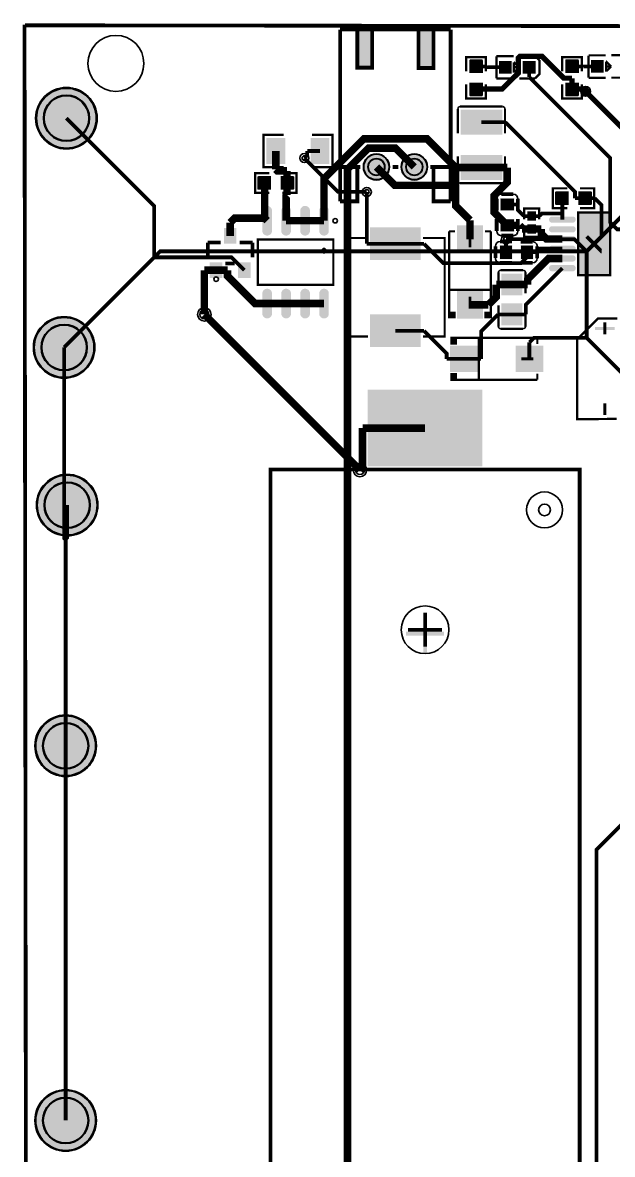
# Model space of a CAD drawing. Header units: millimetres. Extents: x -10 to 89, y -3 to 137.
# Drawn here: x 0 to 39.5, y 61.1 to 136.9 of the extents above; entities that cross this region are included whole.
import ezdxf

# ---------------------------------------------------------------- set-up
doc = ezdxf.new("R2010")
doc.units = ezdxf.units.MM
for name, color, linetype, true_color in [('BoardOutLine', 7, 'Continuous', 0xff00ff), ('BottomLayer', 7, 'Continuous', 0x0000ff), ('BottomSolderMaskLayer', 7, 'Continuous', 0xaa00ff), ('Document', 7, 'Continuous', 0xffffff), ('Hole', 7, 'Continuous', 0x222222), ('Multi-Layer', 7, 'Continuous', 0xc0c0c0), ('TopLayer', 7, 'Continuous', 0xff0000), ('TopPasteMaskLayer', 7, 'Continuous', 0x808080), ('TopSilkLayer', 7, 'Continuous', 0xffcc00), ('TopSolderMaskLayer', 7, 'Continuous', 0x800080)]:
    doc.layers.add(name, color=color, linetype=linetype, true_color=true_color)

msp = doc.modelspace()

# ---------------------------------------------------------------- hatches: boundary and pattern name
at = {"layer": 'BottomLayer'}
for points in [[(37.23, 124.185), (39.27, 124.185), (39.27, 124.134), (37.23, 124.134), (37.23, 124.185)], [(37.281, 123.93), (39.219, 123.93), (39.219, 120.258), (37.281, 120.258), (37.281, 123.93)]]:
    msp.add_hatch(color=256, dxfattribs=at).paths.add_polyline_path(points)
at = {"layer": 'BottomSolderMaskLayer'}
for points in [[(0.847, 130.509, 1), (4.967, 130.509, 1)], [(22.794, 127.245, 1), (24.544, 127.245, 1)], [(25.334, 127.245, 1), (27.084, 127.245, 1)], [(37.179, 124.236), (39.321, 124.236), (39.321, 119.952), (37.179, 119.952), (37.179, 124.236)], [(0.694, 115.158, 1), (4.814, 115.158, 1)], [(0.898, 104.601, 1), (5.018, 104.601, 1)], [(0.796, 88.485, 1), (4.916, 88.485, 1)], [(0.796, 63.393, 1), (4.916, 63.393, 1)]]:
    msp.add_hatch(color=256, dxfattribs=at).paths.add_polyline_path(points)
at = {"layer": 'Document'}
for points in [[(22.439, 136.445), (22.439, 133.945), (23.339, 133.945), (23.339, 136.445)], [(26.539, 136.395), (26.539, 133.895), (27.439, 133.895), (27.439, 136.395)], [(32.364, 134.193), (32.364, 133.653), (32.234, 133.653), (32.234, 134.193)], [(38.535, 134.244), (38.535, 133.704), (38.405, 133.704), (38.405, 134.244)], [(32.57, 133.858), (32.03, 133.858), (32.03, 133.988), (32.57, 133.988)], [(34.169, 133.864), (33.629, 133.864), (33.629, 133.994), (34.169, 133.994)], [(38.741, 133.909), (38.201, 133.909), (38.201, 134.039), (38.741, 134.039)], [(30.6, 122.36), (29.274, 122.36), (29.274, 122.161), (30.6, 122.161)], [(30.036, 122.658), (29.838, 122.658), (29.838, 121.863), (30.036, 121.863)], [(30.036, 117.756), (29.838, 117.756), (29.838, 118.551), (30.036, 118.551)], [(29.271, 114.294), (29.271, 114.492), (30.066, 114.492), (30.066, 114.294)], [(34.173, 114.294), (34.173, 114.492), (33.378, 114.492), (33.378, 114.294)], [(33.875, 113.73), (33.875, 115.055), (33.676, 115.055), (33.676, 113.73)], [(27.066, 97.273), (26.812, 97.273), (26.812, 94.733), (27.066, 94.733)], [(28.188, 95.869), (28.188, 96.123), (25.648, 96.123), (25.648, 95.869)]]:
    msp.add_hatch(color=256, dxfattribs=at).paths.add_polyline_path(points)
at = {"layer": 'Multi-Layer'}
for points in [[(22.819, 127.245, 1), (24.519, 127.245, 1)], [(25.359, 127.245, 1), (27.059, 127.245, 1)]]:
    msp.add_hatch(color=256, dxfattribs=at).paths.add_polyline_path(points)
at = {"layer": 'TopLayer'}
for points in [[(30.777, 133.562), (29.913, 133.562), (29.913, 134.368), (30.777, 134.368)], [(32.7, 134.326), (32.7, 133.526), (31.9, 133.526), (31.9, 134.326)], [(34.299, 134.326), (34.299, 133.526), (33.499, 133.526), (33.499, 134.326)], [(37.203, 133.562), (36.339, 133.562), (36.339, 134.368), (37.203, 134.368)], [(38.871, 134.377), (38.871, 133.577), (38.071, 133.577), (38.071, 134.377)], [(30.777, 132.862), (29.913, 132.862), (29.913, 132.055), (30.777, 132.055)], [(37.203, 132.862), (36.339, 132.862), (36.339, 132.055), (37.203, 132.055)], [(32.052, 129.424), (29.352, 129.424), (29.352, 131.059), (32.052, 131.059)], [(17.536, 129.166), (17.536, 127.466), (16.328, 127.466), (16.328, 129.166)], [(19.286, 129.166), (19.286, 127.466), (20.494, 127.466), (20.494, 129.166)], [(32.052, 128.024), (29.352, 128.024), (29.352, 126.389), (32.052, 126.389)], [(16.582, 126.606), (16.582, 125.742), (15.776, 125.742), (15.776, 126.606)], [(17.282, 126.606), (17.282, 125.742), (18.088, 125.742), (18.088, 126.606)], [(32.886, 125.132), (32.886, 124.332), (31.986, 124.332), (31.986, 125.132)], [(36.523, 125.586), (36.523, 124.722), (35.717, 124.722), (35.717, 125.586)], [(37.223, 125.586), (37.223, 124.722), (38.029, 124.722), (38.029, 125.586)], [(16.647, 122.914, -0.785398), (16.059, 122.914), (16.059, 124.371, -0.785398), (16.647, 124.371)], [(17.917, 122.914, -0.785398), (17.329, 122.914), (17.329, 124.371, -0.785398), (17.917, 124.371)], [(19.187, 122.914, -0.785398), (18.599, 122.914), (18.599, 124.371, -0.785398), (19.187, 124.371)], [(20.457, 122.914, -0.785398), (19.869, 122.914), (19.869, 124.371, -0.785398), (20.457, 124.371)], [(32.886, 123.732), (32.886, 122.932), (31.986, 122.932), (31.986, 123.732)], [(34.338, 123.672), (33.798, 123.672), (33.798, 124.238), (34.338, 124.238)], [(35.482, 123.537, -0.785398), (35.482, 123.901), (36.768, 123.901, -0.785398), (36.768, 123.537)], [(13.472, 122.132), (13.472, 123.132), (14.272, 123.132), (14.272, 122.132)], [(23.279, 121.025), (23.279, 123.175), (26.599, 123.175), (26.599, 121.025)], [(29.087, 121.499), (29.087, 123.299), (30.787, 123.299), (30.787, 121.499)], [(34.338, 123.372), (33.798, 123.372), (33.798, 122.806), (34.338, 122.806)], [(35.482, 122.887, -0.785398), (35.482, 123.251), (36.768, 123.251, -0.785398), (36.768, 122.887)], [(39.076, 120.672), (37.425, 120.672), (37.425, 123.517), (39.076, 123.517)], [(35.482, 122.237, -0.785398), (35.482, 122.601), (36.768, 122.601, -0.785398), (36.768, 122.237)], [(31.948, 121.983), (32.748, 121.983), (32.748, 121.083), (31.948, 121.083)], [(33.348, 121.983), (34.148, 121.983), (34.148, 121.083), (33.348, 121.083)], [(35.482, 121.587, -0.785398), (35.482, 121.951), (36.768, 121.951, -0.785398), (36.768, 121.587)], [(35.482, 120.937, -0.785398), (35.482, 121.301), (36.768, 121.301, -0.785398), (36.768, 120.937)], [(12.522, 119.832), (12.522, 120.832), (13.322, 120.832), (13.322, 119.832)], [(14.422, 119.832), (14.422, 120.832), (15.222, 120.832), (15.222, 119.832)], [(35.482, 120.287, -0.785398), (35.482, 120.651), (36.768, 120.651, -0.785398), (36.768, 120.287)], [(32.067, 118.666), (33.417, 118.666), (33.417, 120.076), (32.067, 120.076)], [(16.647, 117.369, -0.785398), (16.059, 117.369), (16.059, 118.826, -0.785398), (16.647, 118.826)], [(17.917, 117.369, -0.785398), (17.329, 117.369), (17.329, 118.826, -0.785398), (17.917, 118.826)], [(19.187, 117.369, -0.785398), (18.599, 117.369), (18.599, 118.826, -0.785398), (19.187, 118.826)], [(20.457, 117.369, -0.785398), (19.869, 117.369), (19.869, 118.826, -0.785398), (20.457, 118.826)], [(29.087, 117.115), (29.087, 118.915), (30.787, 118.915), (30.787, 117.115)], [(32.067, 118.076), (33.417, 118.076), (33.417, 116.666), (32.067, 116.666)], [(23.279, 115.199), (23.279, 117.349), (26.599, 117.349), (26.599, 115.199)], [(28.63, 115.243), (30.43, 115.243), (30.43, 113.543), (28.63, 113.543)], [(33.014, 115.243), (34.814, 115.243), (34.814, 113.543), (33.014, 113.543)], [(23.118, 112.295), (30.738, 112.295), (30.738, 107.215), (23.118, 107.215)]]:
    msp.add_hatch(color=256, dxfattribs=at).paths.add_polyline_path(points)
at = {"layer": 'TopPasteMaskLayer'}
for points in [[(29.895, 134.407), (29.895, 133.607), (29.945, 133.557), (30.173, 133.557), (30.173, 133.927), (30.503, 133.927), (30.503, 133.557), (30.745, 133.557), (30.795, 133.607), (30.795, 134.407), (30.745, 134.457), (29.945, 134.457)], [(32.7, 134.326), (32.7, 133.526), (31.9, 133.526), (31.9, 134.326)], [(34.299, 134.326), (34.299, 133.526), (33.499, 133.526), (33.499, 134.326)], [(36.321, 134.407), (36.321, 133.607), (36.371, 133.557), (36.599, 133.557), (36.599, 133.927), (36.929, 133.927), (36.929, 133.557), (37.171, 133.557), (37.221, 133.607), (37.221, 134.407), (37.171, 134.457), (36.371, 134.457)], [(38.871, 134.377), (38.871, 133.577), (38.071, 133.577), (38.071, 134.377)], [(30.795, 132.017), (30.795, 132.817), (30.745, 132.867), (30.517, 132.867), (30.517, 132.497), (30.187, 132.497), (30.187, 132.867), (29.945, 132.867), (29.895, 132.817), (29.895, 132.017), (29.945, 131.967), (30.745, 131.967)], [(37.221, 132.017), (37.221, 132.817), (37.171, 132.867), (36.943, 132.867), (36.943, 132.497), (36.613, 132.497), (36.613, 132.867), (36.371, 132.867), (36.321, 132.817), (36.321, 132.017), (36.371, 131.967), (37.171, 131.967)], [(31.952, 129.424), (31.261, 129.424), (31.161, 129.524), (31.161, 129.88), (31.061, 129.98), (30.343, 129.98), (30.243, 129.88), (30.243, 129.524), (30.143, 129.424), (29.452, 129.424), (29.352, 129.524), (29.352, 130.959), (29.452, 131.059), (31.952, 131.059), (32.052, 130.959), (32.052, 129.524)], [(17.536, 129.066), (17.536, 128.705), (17.436, 128.605), (17.225, 128.605), (17.125, 128.505), (17.125, 128.127), (17.225, 128.027), (17.436, 128.027), (17.536, 127.927), (17.536, 127.566), (17.436, 127.466), (16.428, 127.466), (16.328, 127.566), (16.328, 129.066), (16.428, 129.166), (17.436, 129.166)], [(19.286, 129.066), (19.286, 128.705), (19.386, 128.605), (19.597, 128.605), (19.697, 128.505), (19.697, 128.127), (19.597, 128.027), (19.386, 128.027), (19.286, 127.927), (19.286, 127.566), (19.386, 127.466), (20.394, 127.466), (20.494, 127.566), (20.494, 129.066), (20.394, 129.166), (19.386, 129.166)], [(31.952, 128.024), (31.261, 128.024), (31.161, 127.924), (31.161, 127.568), (31.061, 127.468), (30.343, 127.468), (30.243, 127.568), (30.243, 127.924), (30.143, 128.024), (29.452, 128.024), (29.352, 127.924), (29.352, 126.489), (29.452, 126.389), (31.952, 126.389), (32.052, 126.489), (32.052, 127.924)], [(15.737, 125.724), (16.537, 125.724), (16.587, 125.774), (16.587, 126.002), (16.217, 126.002), (16.217, 126.332), (16.587, 126.332), (16.587, 126.574), (16.537, 126.624), (15.737, 126.624), (15.687, 126.574), (15.687, 125.774)], [(18.127, 126.624), (17.327, 126.624), (17.277, 126.574), (17.277, 126.346), (17.647, 126.346), (17.647, 126.016), (17.277, 126.016), (17.277, 125.774), (17.327, 125.724), (18.127, 125.724), (18.177, 125.774), (18.177, 126.574)], [(32.886, 125.132), (32.886, 124.332), (31.986, 124.332), (31.986, 125.132)], [(35.678, 124.704), (36.478, 124.704), (36.528, 124.754), (36.528, 124.982), (36.158, 124.982), (36.158, 125.312), (36.528, 125.312), (36.528, 125.554), (36.478, 125.604), (35.678, 125.604), (35.628, 125.554), (35.628, 124.754)], [(38.068, 125.604), (37.268, 125.604), (37.218, 125.554), (37.218, 125.326), (37.588, 125.326), (37.588, 124.996), (37.218, 124.996), (37.218, 124.754), (37.268, 124.704), (38.068, 124.704), (38.118, 124.754), (38.118, 125.554)], [(16.647, 122.914, -0.785398), (16.059, 122.914), (16.059, 124.371, -0.785398), (16.647, 124.371)], [(17.917, 122.914, -0.785398), (17.329, 122.914), (17.329, 124.371, -0.785398), (17.917, 124.371)], [(19.187, 122.914, -0.785398), (18.599, 122.914), (18.599, 124.371, -0.785398), (19.187, 124.371)], [(20.457, 122.914, -0.785398), (19.869, 122.914), (19.869, 124.371, -0.785398), (20.457, 124.371)], [(32.886, 123.732), (32.886, 122.932), (31.986, 122.932), (31.986, 123.732)], [(34.298, 123.657), (33.838, 123.657), (33.798, 123.697), (33.798, 124.198), (33.838, 124.238), (34.298, 124.238), (34.338, 124.198), (34.338, 123.697)], [(35.482, 123.537, -0.785398), (35.482, 123.901), (36.768, 123.901, -0.785398), (36.768, 123.537)], [(13.472, 122.132), (13.472, 123.132), (14.272, 123.132), (14.272, 122.132)], [(23.279, 121.025), (23.279, 123.175), (26.599, 123.175), (26.599, 121.025)], [(29.087, 121.499), (29.087, 123.299), (30.787, 123.299), (30.787, 121.499)], [(34.298, 123.387), (33.838, 123.387), (33.798, 123.347), (33.798, 122.846), (33.838, 122.806), (34.298, 122.806), (34.338, 122.846), (34.338, 123.347)], [(35.482, 122.887, -0.785398), (35.482, 123.251), (36.768, 123.251, -0.785398), (36.768, 122.887)], [(39.076, 120.672), (37.425, 120.672), (37.425, 123.517), (39.076, 123.517)], [(35.482, 122.237, -0.785398), (35.482, 122.601), (36.768, 122.601, -0.785398), (36.768, 122.237)], [(31.948, 121.983), (32.748, 121.983), (32.748, 121.083), (31.948, 121.083)], [(33.348, 121.983), (34.148, 121.983), (34.148, 121.083), (33.348, 121.083)], [(35.482, 121.587, -0.785398), (35.482, 121.951), (36.768, 121.951, -0.785398), (36.768, 121.587)], [(35.482, 120.937, -0.785398), (35.482, 121.301), (36.768, 121.301, -0.785398), (36.768, 120.937)], [(12.522, 119.832), (12.522, 120.832), (13.322, 120.832), (13.322, 119.832)], [(14.422, 119.832), (14.422, 120.832), (15.222, 120.832), (15.222, 119.832)], [(35.482, 120.287, -0.785398), (35.482, 120.651), (36.768, 120.651, -0.785398), (36.768, 120.287)], [(32.102, 120.076), (33.382, 120.076), (33.432, 120.026), (33.432, 118.876), (33.382, 118.826), (32.972, 118.821), (32.972, 119.271), (32.522, 119.271), (32.522, 118.831), (32.102, 118.826), (32.052, 118.876), (32.052, 120.026)], [(16.647, 117.369, -0.785398), (16.059, 117.369), (16.059, 118.826, -0.785398), (16.647, 118.826)], [(17.917, 117.369, -0.785398), (17.329, 117.369), (17.329, 118.826, -0.785398), (17.917, 118.826)], [(19.187, 117.369, -0.785398), (18.599, 117.369), (18.599, 118.826, -0.785398), (19.187, 118.826)], [(20.457, 117.369, -0.785398), (19.869, 117.369), (19.869, 118.826, -0.785398), (20.457, 118.826)], [(29.087, 117.115), (29.087, 118.915), (30.787, 118.915), (30.787, 117.115)], [(33.382, 116.666), (32.102, 116.666), (32.052, 116.716), (32.052, 117.866), (32.102, 117.916), (32.512, 117.921), (32.512, 117.471), (32.962, 117.471), (32.962, 117.911), (33.382, 117.916), (33.432, 117.866), (33.432, 116.716)], [(23.279, 115.199), (23.279, 117.349), (26.599, 117.349), (26.599, 115.199)], [(28.63, 115.243), (30.43, 115.243), (30.43, 113.543), (28.63, 113.543)], [(33.014, 115.243), (34.814, 115.243), (34.814, 113.543), (33.014, 113.543)], [(23.118, 112.295), (30.738, 112.295), (30.738, 107.215), (23.118, 107.215)]]:
    msp.add_hatch(color=256, dxfattribs=at).paths.add_polyline_path(points)
at = {"layer": 'TopSilkLayer'}
for points in [[(28.46, 117.557), (28.988, 117.557), (28.988, 117.1), (28.46, 117.1)], [(31.414, 117.557), (30.886, 117.557), (30.886, 117.1), (31.414, 117.1)], [(39.075, 116.832), (38.877, 116.832), (38.877, 116.04), (39.075, 116.04)], [(39.636, 116.535), (38.316, 116.535), (38.316, 116.337), (39.636, 116.337)], [(29.072, 115.87), (29.072, 115.342), (28.615, 115.342), (28.615, 115.87)], [(29.072, 112.916), (29.072, 113.444), (28.615, 113.444), (28.615, 112.916)], [(39.075, 110.628), (38.877, 110.628), (38.877, 111.42), (39.075, 111.42)]]:
    msp.add_hatch(color=256, dxfattribs=at).paths.add_polyline_path(points)
at = {"layer": 'TopSolderMaskLayer'}
for points in [[(30.804, 133.538), (29.886, 133.538), (29.886, 134.392), (30.804, 134.392)], [(32.725, 134.351), (32.725, 133.501), (31.874, 133.501), (31.874, 134.351)], [(34.324, 134.351), (34.324, 133.501), (33.473, 133.501), (33.473, 134.351)], [(37.23, 133.538), (36.312, 133.538), (36.312, 134.392), (37.23, 134.392)], [(38.896, 134.402), (38.896, 133.551), (38.045, 133.551), (38.045, 134.402)], [(30.804, 132.886), (29.886, 132.886), (29.886, 132.032), (30.804, 132.032)], [(37.23, 132.886), (36.312, 132.886), (36.312, 132.032), (37.23, 132.032)], [(0.847, 130.509, 1), (4.967, 130.509, 1)], [(32.094, 129.409), (29.31, 129.409), (29.31, 131.074), (32.094, 131.074)], [(17.561, 129.192), (17.561, 127.44), (16.303, 127.44), (16.303, 129.192)], [(19.261, 129.192), (19.261, 127.44), (20.519, 127.44), (20.519, 129.192)], [(22.794, 127.245, 1), (24.544, 127.245, 1)], [(25.334, 127.245, 1), (27.084, 127.245, 1)], [(32.094, 128.039), (29.31, 128.039), (29.31, 126.374), (32.094, 126.374)], [(16.607, 126.631), (16.607, 125.717), (15.75, 125.717), (15.75, 126.631)], [(17.257, 126.631), (17.257, 125.717), (18.114, 125.717), (18.114, 126.631)], [(32.915, 125.155), (32.915, 124.309), (31.957, 124.309), (31.957, 125.155)], [(36.548, 125.611), (36.548, 124.697), (35.691, 124.697), (35.691, 125.611)], [(37.198, 125.611), (37.198, 124.697), (38.055, 124.697), (38.055, 125.611)], [(16.672, 122.896, -0.785398), (16.034, 122.896), (16.034, 124.389, -0.785398), (16.672, 124.389)], [(17.942, 122.896, -0.785398), (17.304, 122.896), (17.304, 124.389, -0.785398), (17.942, 124.389)], [(19.212, 122.896, -0.785398), (18.574, 122.896), (18.574, 124.389, -0.785398), (19.212, 124.389)], [(20.482, 122.896, -0.785398), (19.844, 122.896), (19.844, 124.389, -0.785398), (20.482, 124.389)], [(32.915, 123.755), (32.915, 122.909), (31.957, 122.909), (31.957, 123.755)], [(34.362, 123.645), (33.774, 123.645), (33.774, 124.264), (34.362, 124.264)], [(35.392, 123.512, -0.785398), (35.392, 123.926), (36.858, 123.926, -0.785398), (36.858, 123.512)], [(39.09, 120.628), (37.41, 120.628), (37.41, 123.56), (39.09, 123.56)], [(13.452, 122.1), (13.452, 123.164), (14.292, 123.164), (14.292, 122.1)], [(23.24, 121.008), (23.24, 123.191), (26.638, 123.191), (26.638, 121.008)], [(29.063, 121.473), (29.063, 123.326), (30.811, 123.326), (30.811, 121.473)], [(34.362, 123.399), (33.774, 123.399), (33.774, 122.78), (34.362, 122.78)], [(35.392, 122.862, -0.785398), (35.392, 123.276), (36.858, 123.276, -0.785398), (36.858, 122.862)], [(35.392, 122.212, -0.785398), (35.392, 122.627), (36.858, 122.627, -0.785398), (36.858, 122.212)], [(31.923, 122.008), (32.773, 122.008), (32.773, 121.058), (31.923, 121.058)], [(33.323, 122.008), (34.173, 122.008), (34.173, 121.058), (33.323, 121.058)], [(35.392, 121.562, -0.785398), (35.392, 121.977), (36.858, 121.977, -0.785398), (36.858, 121.562)], [(35.392, 120.911, -0.785398), (35.392, 121.326), (36.858, 121.326, -0.785398), (36.858, 120.911)], [(12.502, 119.8), (12.502, 120.864), (13.342, 120.864), (13.342, 119.8)], [(14.402, 119.8), (14.402, 120.864), (15.242, 120.864), (15.242, 119.8)], [(35.392, 120.261, -0.785398), (35.392, 120.676), (36.858, 120.676, -0.785398), (36.858, 120.261)], [(32.043, 118.639), (33.441, 118.639), (33.441, 120.103), (32.043, 120.103)], [(16.672, 117.351, -0.785398), (16.034, 117.351), (16.034, 118.844, -0.785398), (16.672, 118.844)], [(17.942, 117.351, -0.785398), (17.304, 117.351), (17.304, 118.844, -0.785398), (17.942, 118.844)], [(19.212, 117.351, -0.785398), (18.574, 117.351), (18.574, 118.844, -0.785398), (19.212, 118.844)], [(20.482, 117.351, -0.785398), (19.844, 117.351), (19.844, 118.844, -0.785398), (20.482, 118.844)], [(29.063, 117.088), (29.063, 118.941), (30.811, 118.941), (30.811, 117.088)], [(32.043, 118.103), (33.441, 118.103), (33.441, 116.639), (32.043, 116.639)], [(0.694, 115.158, 1), (4.814, 115.158, 1)], [(23.24, 115.183), (23.24, 117.366), (26.638, 117.366), (26.638, 115.183)], [(28.604, 115.268), (30.455, 115.268), (30.455, 113.518), (28.604, 113.518)], [(32.989, 115.268), (34.84, 115.268), (34.84, 113.518), (32.989, 113.518)], [(23.093, 112.321), (30.763, 112.321), (30.763, 107.19), (23.093, 107.19)], [(0.898, 104.601, 1), (5.018, 104.601, 1)], [(0.796, 88.485, 1), (4.916, 88.485, 1)], [(0.796, 63.393, 1), (4.916, 63.393, 1)]]:
    msp.add_hatch(color=256, dxfattribs=at).paths.add_polyline_path(points)

# ---------------------------------------------------------------- linework, layer by layer
at = {"layer": 'BoardOutLine', "const_width": 0.254}
for points in [[(78.486, 6.858), (0.254, 6.858), (0.102, 136.782)], [(0.128, 136.731), (78.719, 136.629)]]:
    msp.add_lwpolyline(points, dxfattribs=at)
at = {"layer": 'BottomLayer'}
for points, const_width in [([(37.684, 132.304), (51.461, 118.526), (66.211, 118.526)], 0.35), ([(23.025, 125.574), (21.107, 125.574), (18.841, 127.839)], 0.254), ([(40.375, 124.221), (40.375, 124.219), (38.75, 122.594)], 0.254), ([(37.75, 121.594), (36.938, 122.406), (32.348, 122.406)], 0.254), ([(37.75, 122.594), (38.25, 122.095), (38.25, 122.094)], 0.254), ([(38.25, 122.094), (37.75, 121.594)], 0.254), ([(38.75, 122.594), (38.25, 122.094)], 0.254), ([(38.75, 121.594), (38.749, 121.594), (38.25, 122.094)], 0.254), ([(2.754, 115.158), (9.19, 121.594), (37.75, 121.594)], 0.254), ([(22.566, 106.954), (12.145, 117.375)], 0.5)]:
    msp.add_lwpolyline(points, dxfattribs=dict(at, const_width=const_width))
at = {"layer": 'BottomSolderMaskLayer'}
for centre, radius in [((2.907, 130.509), 2.06), ((2.907, 130.509), 1.545), ((23.669, 127.245), 0.875), ((26.209, 127.245), 0.875), ((23.669, 127.245), 0.566), ((26.209, 127.245), 0.566), ((2.754, 115.158), 2.06), ((2.754, 115.158), 1.545), ((2.958, 104.601), 2.06), ((2.958, 104.601), 1.545), ((2.856, 88.485), 2.06), ((2.856, 88.485), 1.545), ((2.856, 63.393), 2.06), ((2.856, 63.393), 1.545)]:
    msp.add_circle(centre, radius, dxfattribs=at)
at = {"layer": 'Document'}
for centre, radius in [((20.163, 124.27), 0.15), ((12.933, 119.729), 0.15), ((34.928, 104.282), 0.393)]:
    msp.add_circle(centre, radius, dxfattribs=at)
at = {"layer": 'Hole'}
for centre, radius in [((37.684, 132.304), 0.225), ((18.842, 127.839), 0.153), ((23.025, 125.574), 0.153), ((32.348, 122.406), 0.153), ((12.145, 117.375), 0.3), ((22.566, 106.954), 0.3)]:
    msp.add_circle(centre, radius, dxfattribs=at)
at = {"layer": 'Multi-Layer'}
for centre, radius in [((6.222, 134.181), 1.875), ((37.684, 132.304), 0.33), ((2.907, 130.509), 2), ((2.907, 130.509), 1.5), ((18.842, 127.839), 0.305), ((23.669, 127.245), 0.85), ((26.209, 127.245), 0.85), ((23.669, 127.245), 0.55), ((26.209, 127.245), 0.55), ((23.025, 125.574), 0.305), ((32.348, 122.406), 0.305), ((12.145, 117.375), 0.45), ((2.754, 115.158), 2), ((2.754, 115.158), 1.5), ((22.566, 106.954), 0.45), ((2.958, 104.601), 2), ((2.958, 104.601), 1.5), ((34.928, 104.282), 1.2), ((2.856, 88.485), 2), ((2.856, 88.485), 1.5), ((2.856, 63.393), 2), ((2.856, 63.393), 1.5)]:
    msp.add_circle(centre, radius, dxfattribs=at)
at = {"layer": 'TopLayer'}
for points, const_width in [([(30.345, 132.459), (32.094, 132.459), (33.173, 133.537), (33.173, 134.55), (33.275, 134.652), (34.76, 134.652), (36.224, 133.188), (36.771, 133.188)], 0.35), ([(30.345, 133.965), (31.031, 133.965)], 0.254), ([(32.299, 133.926), (31.071, 133.926), (31.031, 133.965)], 0.254), ([(33.899, 133.926), (33.899, 133.271)], 0.254), ([(40.375, 123.069), (39.801, 123.069), (39.321, 123.549), (39.321, 127.849), (33.899, 133.271)], 0.254), ([(36.771, 133.965), (37.458, 133.965)], 0.254), ([(38.471, 133.977), (37.469, 133.977), (37.458, 133.965)], 0.254), ([(36.771, 132.459), (36.771, 133.188)], 0.35), ([(36.771, 132.459), (37.529, 132.459)], 0.35), ([(37.529, 132.459), (37.684, 132.304)], 0.35), ([(2.907, 130.509), (8.788, 124.628), (8.788, 121.191)], 0.254), ([(30.702, 130.241), (32.306, 130.241)], 0.254), ([(32.306, 130.241), (36.968, 125.58), (36.968, 125.154)], 0.254), ([(28.974, 127.207), (27.057, 129.124), (22.823, 129.124), (20.163, 126.464), (20.163, 123.643)], 0.5), ([(16.932, 128.316), (16.932, 127.088)], 0.5), ([(26.209, 127.245), (24.95, 128.504), (23.142, 128.504), (21.734, 127.097), (21.734, 22.701), (18.497, 19.464), (18.497, 16.636), (18.609, 16.524)], 0.5), ([(19.032, 128.316), (19.032, 128.029), (18.841, 127.839)], 0.254), ([(19.89, 128.316), (19.032, 128.316)], 0.254), ([(16.932, 127.088), (17.037, 126.983), (17.685, 126.983)], 0.5), ([(23.669, 127.245), (24.9, 126.014), (28.974, 126.014)], 0.5), ([(30.702, 127.207), (28.974, 127.207)], 0.5), ([(28.974, 126.014), (28.974, 127.207)], 0.5), ([(30.702, 127.207), (32.429, 127.207)], 0.5), ([(32.436, 123.332), (31.557, 124.21), (31.557, 125.335), (32.429, 126.207), (32.429, 127.207)], 0.5), ([(17.685, 126.579), (17.685, 126.983)], 0.5), ([(17.685, 126.579), (17.685, 126.174)], 0.5), ([(16.179, 126.174), (16.179, 123.817)], 0.5), ([(17.685, 126.174), (17.685, 125.364)], 0.5), ([(29.937, 123.677), (28.974, 124.639), (28.974, 126.014)], 0.5), ([(17.623, 123.643), (17.623, 125.302), (17.685, 125.364)], 0.5), ([(23.025, 122.1), (23.025, 125.574)], 0.254), ([(36.12, 125.154), (36.12, 124.468)], 0.254), ([(37.626, 125.154), (36.968, 125.154)], 0.254), ([(37.626, 125.154), (38.284, 125.154)], 0.254), ([(38.75, 122.594), (38.75, 124.688), (38.284, 125.154)], 0.254), ([(32.436, 124.732), (33.14, 124.732)], 0.254), ([(33.14, 124.732), (33.14, 124.358), (33.543, 123.955)], 0.254), ([(36.12, 124.132), (36.12, 124.468)], 0.254), ([(16.179, 123.817), (14.179, 123.817), (13.872, 123.509)], 0.5), ([(13.872, 122.632), (13.872, 123.509)], 0.5), ([(16.179, 123.817), (16.353, 123.643)], 0.5), ([(17.623, 123.643), (18.893, 123.643)], 0.5), ([(18.893, 123.643), (20.163, 123.643)], 0.5), ([(29.937, 122.399), (29.937, 123.677)], 0.5), ([(32.85, 123.332), (32.436, 123.332)], 0.5), ([(32.85, 123.332), (33.263, 123.332)], 0.5), ([(33.263, 123.332), (33.421, 123.175), (33.421, 123.089)], 0.5), ([(34.068, 123.955), (33.543, 123.955)], 0.254), ([(34.068, 123.955), (34.592, 123.955)], 0.254), ([(36.12, 124.132), (34.77, 124.132), (34.592, 123.955)], 0.254), ([(36.125, 123.719), (36.125, 124.127), (36.12, 124.132)], 0.254), ([(34.068, 123.089), (33.421, 123.089)], 0.5), ([(34.068, 123.089), (34.715, 123.089)], 0.5), ([(36.125, 122.419), (35.062, 122.419), (34.715, 122.765), (34.715, 123.089)], 0.5), ([(24.939, 122.1), (23.025, 122.1)], 0.254), ([(24.939, 122.1), (26.854, 122.1)], 0.254), ([(34.075, 121.533), (33.343, 120.801), (28.153, 120.801), (26.854, 122.1)], 0.254), ([(32.348, 122.237), (32.348, 122.406)], 0.254), ([(32.348, 121.533), (32.348, 122.237)], 0.254), ([(37.75, 121.594), (38.25, 122.094)], 0.254), ([(8.788, 121.191), (2.754, 115.158)], 0.254), ([(14.822, 120.332), (13.963, 121.191), (8.788, 121.191)], 0.254), ([(33.795, 119.371), (33.795, 119.716), (35.198, 121.119), (36.125, 121.119)], 0.5), ([(33.748, 121.533), (34.075, 121.533)], 0.254), ([(34.075, 121.533), (34.402, 121.533)], 0.254), ([(34.402, 121.533), (34.639, 121.769), (36.125, 121.769)], 0.254), ([(37.75, 121.594), (37.75, 115.808)], 0.254), ([(12.922, 120.332), (12.145, 120.332)], 0.5), ([(12.145, 120.332), (12.145, 117.375)], 0.5), ([(13.311, 120.332), (12.922, 120.332)], 0.5), ([(13.311, 120.332), (13.7, 120.332)], 0.5), ([(16.353, 118.098), (15.545, 118.098), (13.7, 119.943), (13.7, 120.332)], 0.5), ([(36.125, 120.469), (33.672, 118.015), (33.672, 117.371)], 0.254), ([(31.164, 118.014), (31.69, 118.54), (31.69, 119.371)], 0.5), ([(32.216, 119.371), (31.69, 119.371)], 0.5), ([(32.216, 119.371), (32.742, 119.371)], 0.5), ([(32.742, 119.371), (33.795, 119.371)], 0.5), ([(17.623, 118.098), (16.353, 118.098)], 0.5), ([(17.623, 118.098), (18.893, 118.098)], 0.5), ([(18.893, 118.098), (20.163, 118.098)], 0.5), ([(29.937, 118.014), (31.164, 118.014)], 0.5), ([(30.684, 114.393), (30.684, 116.242), (31.813, 117.371)], 0.254), ([(32.742, 117.371), (31.813, 117.371)], 0.254), ([(32.742, 117.371), (33.672, 117.371)], 0.254), ([(24.939, 116.274), (26.854, 116.274)], 0.254), ([(28.375, 114.393), (28.375, 114.753), (26.854, 116.274)], 0.254), ([(2.856, 102.315), (2.828, 102.315), (2.754, 102.389), (2.754, 115.158)], 0.254), ([(33.914, 115.498), (34.225, 115.808), (37.75, 115.808)], 0.254), ([(33.914, 114.393), (33.914, 115.498)], 0.254), ([(37.75, 115.808), (40.494, 113.064)], 0.254), ([(29.529, 114.393), (28.375, 114.393)], 0.254), ([(30.107, 114.393), (29.529, 114.393)], 0.254), ([(30.107, 114.393), (30.684, 114.393)], 0.254), ([(38.408, 25.194), (38.408, 81.526), (63.571, 106.69), (63.571, 110.235), (64.068, 110.732), (64.534, 110.732), (65.502, 109.764), (65.502, 109.377)], 0.254), ([(22.741, 109.755), (22.741, 107.129), (22.566, 106.954)], 0.5), ([(26.928, 109.755), (22.741, 109.755)], 0.5), ([(2.958, 104.601), (2.958, 102.417), (2.856, 102.315)], 0.254), ([(2.856, 102.315), (2.856, 88.485)], 0.254), ([(2.856, 88.485), (2.856, 63.393)], 0.254)]:
    msp.add_lwpolyline(points, dxfattribs=dict(at, const_width=const_width))
at = {"layer": 'TopSilkLayer'}
for points, const_width in [([(21.239, 136.445), (28.639, 136.445)], 0.254), ([(21.239, 124.945), (21.239, 136.445)], 0.254), ([(22.389, 136.445), (22.389, 133.895), (23.389, 133.895), (23.389, 136.445)], 0.254), ([(26.489, 136.42), (26.489, 133.87), (27.489, 133.87), (27.489, 136.42)], 0.254), ([(28.639, 136.445), (28.639, 124.945)], 0.254), ([(31.006, 133.638), (31.006, 134.597), (29.684, 134.597), (29.684, 133.638)], 0.152), ([(32.859, 134.67), (31.709, 134.67)], 0.15), ([(31.709, 133.17), (31.709, 134.649)], 0.15), ([(32.879, 134.25), (32.889, 134.25), (33.219, 133.919)], 0.15), ([(32.879, 133.569), (32.879, 134.25)], 0.15), ([(33.239, 134.672), (34.289, 134.672)], 0.15), ([(34.589, 134.272), (34.589, 134.372), (34.289, 134.672)], 0.15), ([(34.589, 133.572), (34.589, 134.272)], 0.15), ([(37.432, 133.638), (37.432, 134.597), (36.11, 134.597), (36.11, 133.638)], 0.152), ([(39.03, 134.721), (37.88, 134.721)], 0.15), ([(37.88, 133.22), (37.88, 134.7)], 0.15), ([(39.05, 134.301), (39.06, 134.301), (39.39, 133.97)], 0.15), ([(39.05, 133.62), (39.05, 134.301)], 0.15), ([(39.41, 134.723), (40.46, 134.723)], 0.15), ([(32.879, 133.569), (32.879, 133.579), (33.219, 133.919)], 0.15), ([(32.879, 133.919), (33.219, 133.919)], 0.15), ([(34.589, 133.572), (34.589, 133.472), (34.289, 133.172)], 0.15), ([(39.05, 133.62), (39.05, 133.63), (39.39, 133.97)], 0.15), ([(39.05, 133.97), (39.39, 133.97)], 0.15), ([(31.006, 132.786), (31.006, 131.827), (29.684, 131.827), (29.684, 132.786)], 0.152), ([(32.859, 133.169), (31.709, 133.169)], 0.15), ([(33.239, 133.172), (34.289, 133.172)], 0.15), ([(37.432, 132.786), (37.432, 131.827), (36.11, 131.827), (36.11, 132.786)], 0.152), ([(39.03, 133.22), (37.88, 133.22)], 0.15), ([(39.41, 133.223), (40.46, 133.223)], 0.15), ([(29.123, 131.135), (29.123, 129.5)], 0.152), ([(32.128, 131.288), (29.276, 131.288)], 0.152), ([(32.281, 129.5), (32.281, 131.135)], 0.152), ([(17.46, 129.395), (16.1, 129.395), (16.1, 127.237), (17.46, 127.237)], 0.152), ([(19.362, 129.395), (20.722, 129.395), (20.722, 127.237), (19.362, 127.237)], 0.152), ([(21.238, 127.245), (22.588, 127.245)], 0.254), ([(21.239, 124.945), (22.389, 124.945), (22.389, 127.245)], 0.254), ([(24.75, 127.245), (25.128, 127.245)], 0.254), ([(27.29, 127.245), (28.639, 127.245)], 0.254), ([(28.639, 124.945), (27.489, 124.945), (27.489, 127.245)], 0.254), ([(29.123, 126.313), (29.123, 127.948)], 0.152), ([(32.281, 127.948), (32.281, 126.313)], 0.152), ([(16.506, 126.835), (15.547, 126.835), (15.547, 125.513), (16.506, 125.513)], 0.152), ([(17.358, 126.835), (18.317, 126.835), (18.317, 125.513), (17.358, 125.513)], 0.152), ([(32.128, 126.16), (29.276, 126.16)], 0.152), ([(36.447, 125.815), (35.488, 125.815), (35.488, 124.493), (36.447, 124.493)], 0.152), ([(37.299, 125.815), (38.258, 125.815), (38.258, 124.493), (37.299, 124.493)], 0.152), ([(31.726, 124.312), (31.726, 125.112)], 0.254), ([(32.036, 125.422), (32.836, 125.422)], 0.254), ([(33.146, 124.312), (33.146, 125.112)], 0.254), ([(34.567, 123.748), (34.567, 124.466), (33.569, 124.466), (33.569, 123.748)], 0.152), ([(31.726, 123.752), (31.726, 122.952)], 0.254), ([(33.146, 123.752), (33.146, 122.952)], 0.254), ([(28.536, 117.481), (28.536, 122.933)], 0.152), ([(28.536, 122.933), (28.937, 122.933)], 0.152), ([(31.338, 122.933), (30.937, 122.933)], 0.152), ([(31.338, 117.481), (31.338, 122.933)], 0.152), ([(34.567, 123.296), (34.567, 122.578), (33.569, 122.578), (33.569, 123.296)], 0.152), ([(12.372, 122.182), (13.236, 122.182)], 0.254), ([(12.372, 122.182), (12.372, 121.182)], 0.254), ([(14.508, 122.182), (15.372, 122.182)], 0.254), ([(15.372, 122.182), (15.372, 121.182)], 0.254), ([(23.099, 122.489), (21.637, 122.489), (21.637, 115.885)], 0.152), ([(26.779, 115.885), (28.241, 115.885), (28.241, 122.489), (26.779, 122.489)], 0.152), ([(31.643, 121.939), (31.643, 121.139)], 0.254), ([(32.752, 122.248), (31.952, 122.248)], 0.254), ([(32.836, 122.642), (32.036, 122.642)], 0.254), ([(33.328, 122.243), (34.128, 122.243)], 0.254), ([(34.438, 121.933), (34.438, 121.133)], 0.254), ([(13.558, 120.782), (14.186, 120.782)], 0.254), ([(32.752, 120.829), (31.952, 120.829)], 0.254), ([(33.328, 120.823), (34.128, 120.823)], 0.254), ([(31.838, 118.772), (31.838, 120.182)], 0.152), ([(31.991, 120.335), (33.493, 120.335)], 0.152), ([(33.646, 120.182), (33.646, 118.772)], 0.152), ([(28.536, 119.01), (31.338, 119.01)], 0.152), ([(31.838, 117.97), (31.838, 116.56)], 0.152), ([(33.646, 116.56), (33.646, 117.97)], 0.152), ([(39.755, 110.374), (37.118, 110.354), (37.118, 115.711), (38.513, 117.106), (39.808, 117.092)], 0.152), ([(21.637, 115.885), (23.099, 115.885)], 0.152), ([(31.991, 116.407), (33.493, 116.407)], 0.152), ([(28.996, 115.794), (34.448, 115.794)], 0.152), ([(30.525, 115.794), (30.525, 112.992)], 0.152), ([(34.448, 115.794), (34.448, 115.393)], 0.152), ([(28.996, 112.992), (34.448, 112.992)], 0.152), ([(34.448, 112.992), (34.448, 113.393)], 0.152), ([(26.928, 97.398), (26.928, 95.112)], 0.254), ([(28.071, 96.255), (25.785, 96.255)], 0.254)]:
    msp.add_lwpolyline(points, dxfattribs=dict(at, const_width=const_width))
for points, const_width in [([(39.321, 119.998), (37.179, 119.998), (37.179, 124.19), (39.321, 124.19), (39.321, 119.998)], 0.152), ([(20.784, 122.391), (20.784, 119.349), (15.732, 119.349), (15.732, 122.391), (20.784, 122.391)], 0.152), ([(16.577, 106.987), (37.279, 106.987), (37.279, 29.897), (16.577, 29.897), (16.577, 106.987)], 0.254)]:
    msp.add_lwpolyline(points, close=True, dxfattribs=dict(at, const_width=const_width))
for centre, radius in [((20.91, 123.642), 0.15), ((20.163, 121.639), 0.15), ((26.928, 96.255), 1.6)]:
    msp.add_circle(centre, radius, dxfattribs=at)
for centre, radius, start, end in [((29.276, 131.135), 0.152, 90, 180), ((32.128, 131.135), 0.152, 0, 90), ((29.276, 126.313), 0.152, 180, 270), ((32.128, 126.313), 0.152, 270, 0), ((32.036, 125.112), 0.31, 90, 179.9953), ((32.836, 125.112), 0.31, 0, 90), ((32.036, 122.952), 0.31, 180, 270), ((32.836, 122.952), 0.31, 270, 0), ((31.952, 121.939), 0.31, 90, 180), ((34.128, 121.933), 0.31, 359.9953, 90), ((31.952, 121.139), 0.31, 179.9953, 270), ((34.128, 121.133), 0.31, 270, 0), ((31.991, 120.182), 0.152, 90, 180), ((33.493, 120.182), 0.152, 360, 90), ((31.991, 116.56), 0.152, 180, 270), ((33.493, 116.56), 0.152, 270, 360)]:
    msp.add_arc(centre, radius, start, end, dxfattribs=at)
at = {"layer": 'TopSolderMaskLayer'}
for centre, radius in [((2.907, 130.509), 2.06), ((2.907, 130.509), 1.545), ((23.669, 127.245), 0.875), ((26.209, 127.245), 0.875), ((23.669, 127.245), 0.566), ((26.209, 127.245), 0.566), ((2.754, 115.158), 2.06), ((2.754, 115.158), 1.545), ((2.958, 104.601), 2.06), ((2.958, 104.601), 1.545), ((2.856, 88.485), 2.06), ((2.856, 88.485), 1.545), ((2.856, 63.393), 2.06), ((2.856, 63.393), 1.545)]:
    msp.add_circle(centre, radius, dxfattribs=at)

doc.saveas('drawing.dxf')
